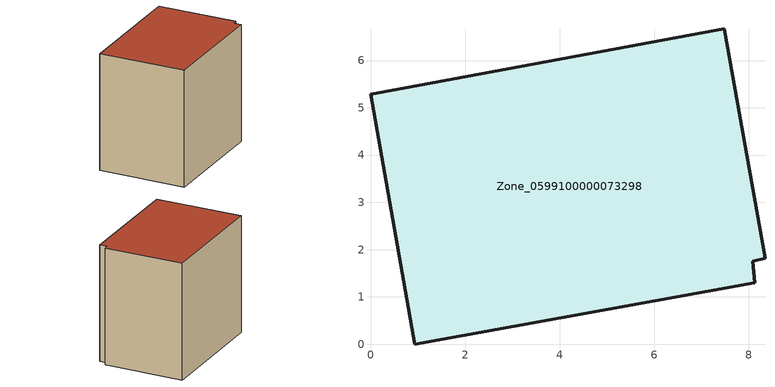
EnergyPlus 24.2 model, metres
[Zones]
Zone_0599100000073298
 floor ground (C_G): 8.13,1.3 0.94,0 0,5.29 7.48,6.67 8.34,1.82 8.08,1.75 z0
 wall outside (C_F): 8.34,1.82 7.48,6.67 0,5.29 0.94,0 8.13,1.3 8.08,1.75 8.34,1.82 z0:7.25
 roof outside (C_R): 0.94,0 8.13,1.3 8.08,1.75 8.34,1.82 7.48,6.67 0,5.29 z7.25
[BUILDING]
Pand.0599100000073298: North Axis=0; Terrain=City; Loads Convergence Tolerance Value=0.04; Temperature Convergence Tolerance Value=0.4; Solar Distribution=FullExterior; Maximum Number of Warmup Days=25; Minimum Number of Warmup Days=1
[Site:Location]
Rotterdam.The.Hague.AP_ZH_NLD Design_Conditions: Latitude=51.96; Longitude=4.45; Time Zone=1; Elevation=-4.5
[SITE:GROUNDTEMPERATURE:BUILDINGSURFACE]
18, 18, 18, 18, 18, 18, 18, 18, 18, 18, 18, 18
[MATERIAL] Thermal Absorptance=0.9; Solar Absorptance=0.7; Visible Absorptance=0.7
Name | Roughness | Thickness | Conductivity | Density | Specific Heat
G.TI.1946 | MediumSmooth | 0.15 | 1 | 540 | 1210
F.TI.1946 | Rough | 0.3 | 0.857143 | 1920 | 840
R.TI.1946 | MediumRough | 0.2 | 0.1 | 1500 | 1000
[CONSTRUCTION]
C_G: G.TI.1946
C_F: F.TI.1946
C_R: R.TI.1946
[ZONE]
Zone_0599100000073298: Type=1; Multiplier=1; Ceiling Height=Autocalculate; Volume=Autocalculate; Floor Area=autocalculate; Part of Total Floor Area=Yes
[ZONEINFILTRATION:DESIGNFLOWRATE]
Infil_Zone_0599100000073298: Zone or ZoneList or Space or SpaceList=Zone_0599100000073298; Schedule=AlwaysOn; Design Flow Rate Calculation Method=Flow/Area; Flow Rate per Floor Area=0.003; Constant Term Coefficient=1; Temperature Term Coefficient=0; Velocity Term Coefficient=0; Velocity Squared Term Coefficient=0
[HVACTEMPLATE:ZONE:IDEALLOADSAIRSYSTEM]
Zone_0599100000073298: Maximum Heating Supply Air Temperature=50; Minimum Cooling Supply Air Temperature=13; Maximum Heating Supply Air Humidity Ratio=0.0156; Minimum Cooling Supply Air Humidity Ratio=0.0077; Heating Limit=NoLimit; Cooling Limit=NoLimit; Dehumidification Control Type=ConstantSensibleHeatRatio; Cooling Sensible Heat Ratio=0.7; Dehumidification Setpoint=60; Humidification Control Type=None; Humidification Setpoint=30; Outdoor Air Method=None; Outdoor Air Flow Rate per Person=0.00944; Outdoor Air Flow Rate per Zone Floor Area=0; Outdoor Air Flow Rate per Zone=0; Demand Controlled Ventilation Type=None; Outdoor Air Economizer Type=NoEconomizer; Heat Recovery Type=None; Sensible Heat Recovery Effectiveness=0.7; Latent Heat Recovery Effectiveness=0.65
[ZONECONTROL:THERMOSTAT]
ThermostatControl_Zone_0599100000073298: Zone or ZoneList=Zone_0599100000073298; Control Type Schedule=DualSetpointControlType; Control 1=Thermostat_Zone_0599100000073298; Temperature Difference Between Cutout And Setpoint=0
[THERMOSTATSETPOINT:DUALSETPOINT]
Thermostat_Zone_0599100000073298: Heating Setpoint Temperature Schedule=HeatingSetpoint_Zone_0599100000073298; Cooling Setpoint Temperature Schedule=CoolingSetpoint_Zone_0599100000073298
[SCHEDULE:COMPACT]
HeatingSetpoint_Zone_0599100000073298: Through: 12/31, For: AllDays, Until: 24:00, 21
CoolingSetpoint_Zone_0599100000073298: Through: 12/31, For: AllDays, Until: 24:00, 24
DualSetpointControlType: Through: 12/31, For: AllDays, Until: 24:00, 4
AlwaysOn: Through: 12/31, For: AllDays, Until: 24:00, 1
